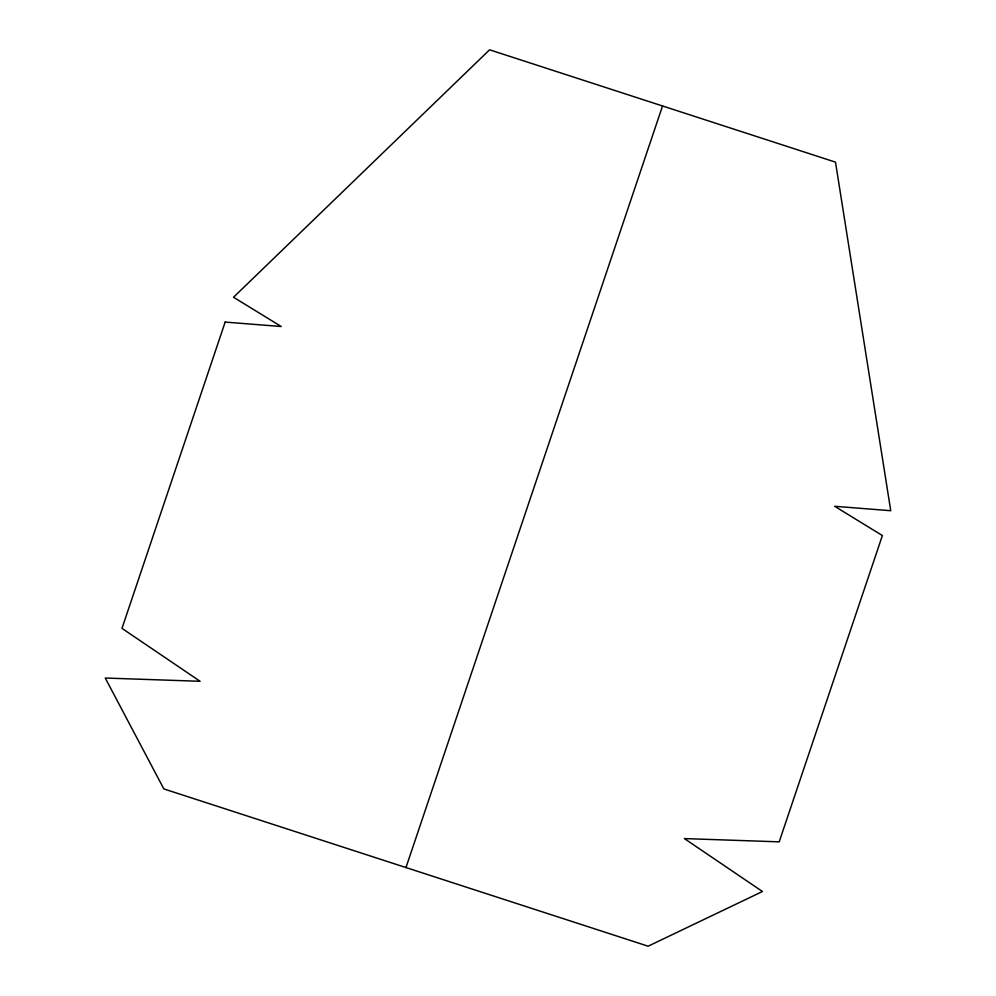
<?xml version="1.0" encoding="UTF-8"?>
<svg xmlns="http://www.w3.org/2000/svg" width="996" height="996" viewBox="0 0 996 996"><rect width="100%" height="100%" fill="white"/><g stroke="black" fill="none" stroke-linecap="round" stroke-linejoin="round"><path stroke-width="1.49" d="M405.97 867.553L662.539 105.974M225.171 322.082L121.985 628.364L200.084 681.289L105.252 678.039L163.83 788.907L648.11 946.2L762.463 891.507L684.364 838.582L779.196 841.844L882.381 535.549L834.685 506.279L890.748 510.724L835.495 162.149L489.584 49.8L233.537 297.244L281.233 326.514L225.171 322.082"/></g></svg>
